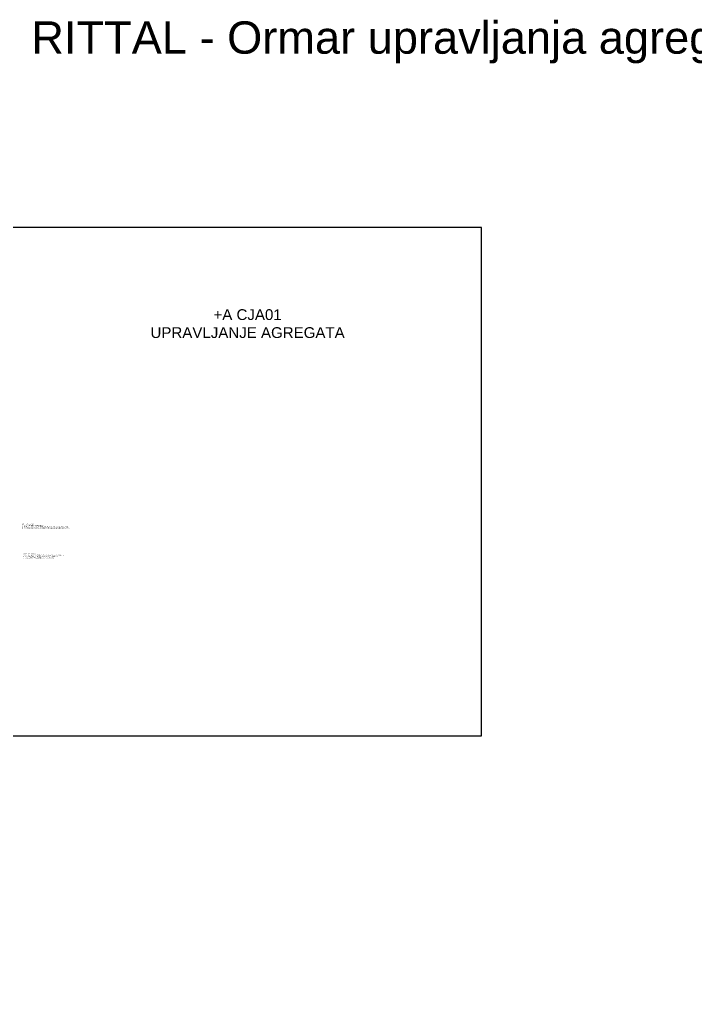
# Model space of a CAD drawing. Header units: millimetres. Extents: x 40929 to 57897, y 13592 to 43737.
# Drawn here: x 43116 to 45623, y 40095 to 43737 of the extents above; entities that cross this region are included whole.
import ezdxf

# ---------------------------------------------------------------- set-up
doc = ezdxf.new("R2010")
doc.units = ezdxf.units.MM
doc.layers.add('! NO PLOT !', color=7, linetype='Continuous', true_color=0xff75dd, plot=False)
doc.layers.add('AUT_7', color=7, linetype='Continuous')
doc.styles.add('OPIS', font='arial.ttf')
doc.styles.add('PI0', font='isocpeur.ttf', dxfattribs={"width": 0.9})
doc.styles.get("Standard").update_dxf_attribs({"font": 'arial.ttf'})

msp = doc.modelspace()

# ---------------------------------------------------------------- linework, layer by layer
at = {"layer": '! NO PLOT !', "ltscale": 0.25}
msp.add_lwpolyline([(40929.096, 42965.457), (40929.096, 40095.457), (43079.096, 40095.457), (43079.096, 41080.457), (44829.096, 41080.457), (44829.096, 42965.457), (40929.096, 42965.457)], dxfattribs=at)

# ---------------------------------------------------------------- texts
at = {"layer": '! NO PLOT !', "ltscale": 0.25, "insert": (45025.055, 43730.378), "char_height": 120, "attachment_point": 2}
msp.add_mtext_dynamic_manual_height_columns('RITTAL - Ormar upravljanja agregata A +A CJA01', width=4002.61756, gutter_width=12.5, heights=[0], dxfattribs=at)
at = {"layer": '! NO PLOT !', "linetype": 'Continuous', "char_height": 3, "attachment_point": 4, "style": 'PI0'}
for s, insert, width in [('NAČIN UPRAVLJANJA\\P1 - RL (RUČNO LOKALNO UPRAVLJANJE)\\P2 - R (RUČNO UPRAVLJANJE S KOMANDNOG PULTA U UPRAVLJAČNICI STROJARNICE)\\P3 - A (AUTOMATSKO UPRAVLJANJE PREKO PROCESNE STANICE PROIZVODNE JEDINICE)', (43125.181, 41857.973), 158.43481), ('MJESTO UPRAVLJANJA\\P1 - KP (TIPKALA NA KOMANDNOM PULTU U UPRAVLJAČNICI STROJARNICE)\\P2 - C (OPERATERSKA STANICA U UPRAVLJAČNICI STROJARNICE)\\P3 - D (IZ CENTRA PROIZVODNJE SJEVER U VARAŽDINU)', (43129.855, 41747.973), 257.3918)]:
    msp.add_mtext(s, dxfattribs=dict(at, insert=insert, width=width))
at = {"layer": 'AUT_7', "linetype": 'Continuous', "insert": (43961.815, 42609.029), "char_height": 40, "width": 832.19169, "attachment_point": 5, "line_spacing_factor": 0.75, "style": 'OPIS'}
msp.add_mtext('\\pxsm1;+{\\fArial|b0|i0|c238|p34;A CJA01\\PUPRAVLJANJE AGREGATA}', dxfattribs=at)

doc.saveas('drawing.dxf')
